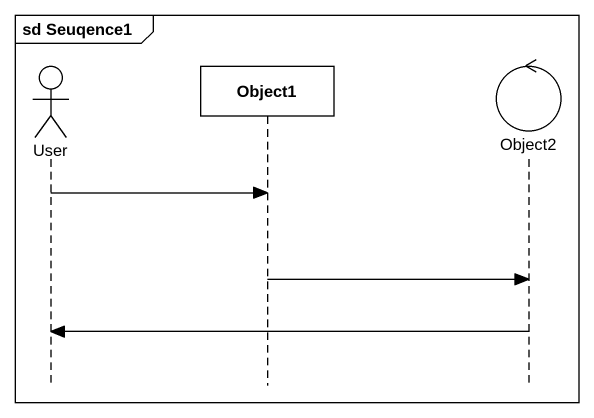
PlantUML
@startuml
mainframe sd Seuqence1
hide footbox
actor User
participant Object1
control Object2

User -> Object1
Object1 -> Object2
Object2 -> User
@enduml
